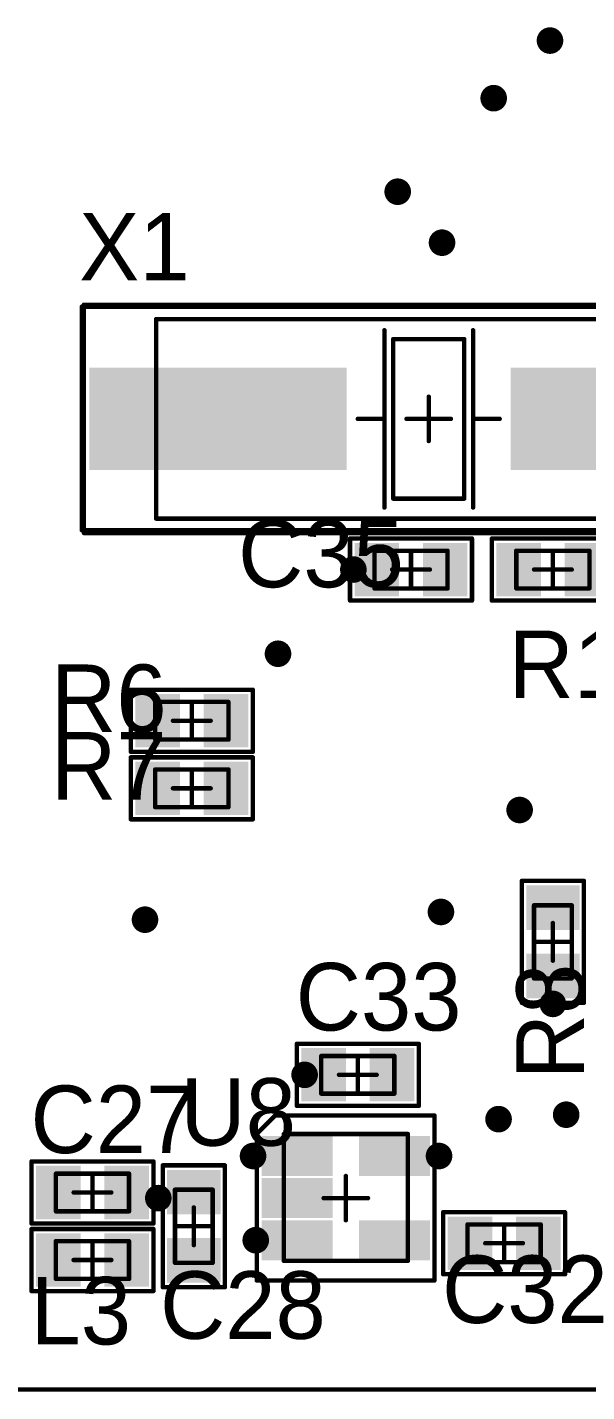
# Model space of a CAD drawing. Header units: millimetres. Extents: x 19 to 153, y 25 to 125.
# Drawn here: x 42.35 to 54.96, y 25.35 to 56.13 of the extents above; entities that cross this region are included whole.
import ezdxf

# ---------------------------------------------------------------- set-up
doc = ezdxf.new("R2010")
doc.units = ezdxf.units.MM
for name, color, linetype in [('KeepOutLayer', 6, 'Continuous'), ('Mechanical13', 56, 'Continuous'), ('Mechanical15', 56, 'Continuous'), ('MultiLayer', 9, 'Continuous'), ('TopOverlay', 2, 'Continuous'), ('TopPaste', 8, 'Continuous'), ('TopSolder', 216, 'Continuous'), ('ViaHoleLayer', 16, 'Continuous')]:
    doc.layers.add(name, color=color, linetype=linetype)

# ---------------------------------------------------------------- blocks, each defined once
blk = doc.blocks.new('HC_49US_15')
at = {"layer": 'Mechanical13', "const_width": 0.1}
for points in [[(-6.15, 2.251), (-6.15, -2.25)], [(6.15, 2.251), (-6.15, 2.251)], [(6.15, 2.251), (6.15, -2.25)], [(6.15, -2.25), (-6.15, -2.25)]]:
    blk.add_lwpolyline(points, dxfattribs=at)
at = {"layer": 'Mechanical13', "const_width": 0.05}
for points in [[(-6.175, 2.251, 1), (-6.125, 2.251, 1)], [(-6.175, 2.251, 1), (-6.125, 2.251, 1)], [(6.125, 2.251, 1), (6.175, 2.251, 1)], [(6.125, 2.251, 1), (6.175, 2.251, 1)], [(-6.175, -2.25, 1), (-6.125, -2.25, 1)], [(-6.175, -2.25, 1), (-6.125, -2.25, 1)], [(6.125, -2.25, 1), (6.175, -2.25, 1)], [(6.125, -2.25, 1), (6.175, -2.25, 1)]]:
    blk.add_lwpolyline(points, format="xyb", close=True, dxfattribs=at)
at = {"layer": 'Mechanical15', "const_width": 0.1}
for points in [[(-7.825, 2.513), (-7.825, -2.532)], [(7.825, 2.513), (-7.825, 2.513)], [(7.825, 2.513), (7.825, -2.532)], [(0, 0.5), (0, -0.5)], [(0.5, 0), (-0.5, 0)], [(7.825, -2.532), (-7.825, -2.532)]]:
    blk.add_lwpolyline(points, dxfattribs=at)
at = {"layer": 'Mechanical15', "const_width": 0.05}
for points in [[(-7.85, 2.513, 1), (-7.8, 2.513, 1)], [(-7.85, 2.513, 1), (-7.8, 2.513, 1)], [(7.8, 2.513, 1), (7.85, 2.513, 1)], [(7.8, 2.513, 1), (7.85, 2.513, 1)], [(-0.025, 0.5, 1), (0.025, 0.5, 1)], [(-0.525, 0, 1), (-0.475, 0, 1)], [(0.475, 0, 1), (0.525, 0, 1)], [(-0.025, -0.5, 1), (0.025, -0.5, 1)], [(-7.85, -2.532, 1), (-7.8, -2.532, 1)], [(-7.85, -2.532, 1), (-7.8, -2.532, 1)], [(7.8, -2.532, 1), (7.85, -2.532, 1)], [(7.8, -2.532, 1), (7.85, -2.532, 1)]]:
    blk.add_lwpolyline(points, format="xyb", close=True, dxfattribs=at)
at = {"layer": 'TopOverlay', "const_width": 0.1}
for points in [[(7.778, 2.575), (-7.773, 2.575)], [(-7.773, 2.575), (-7.773, -2.575)], [(7.778, 2.575), (7.778, -2.575)], [(-1, 2), (-1, -2)], [(-0.8, 1.8), (-0.8, -1.8)], [(0.8, 1.8), (-0.8, 1.8)], [(0.8, 1.8), (0.8, -1.8)], [(1, 2), (1, -2)], [(-1, 0), (-1.6, 0)], [(1.6, 0), (1, 0)], [(0.8, -1.8), (-0.8, -1.8)], [(7.778, -2.575), (-7.773, -2.575)]]:
    blk.add_lwpolyline(points, dxfattribs=at)
at = {"layer": 'TopOverlay', "const_width": 0.05}
for points in [[(-7.798, 2.575, 1), (-7.748, 2.575, 1)], [(-7.798, 2.575, 1), (-7.748, 2.575, 1)], [(7.753, 2.575, 1), (7.803, 2.575, 1)], [(7.753, 2.575, 1), (7.803, 2.575, 1)], [(-1.025, 2, 1), (-0.975, 2, 1)], [(-0.825, 1.8, 1), (-0.775, 1.8, 1)], [(-0.825, 1.8, 1), (-0.775, 1.8, 1)], [(0.775, 1.8, 1), (0.825, 1.8, 1)], [(0.775, 1.8, 1), (0.825, 1.8, 1)], [(0.975, 2, 1), (1.025, 2, 1)], [(-1.625, 0, 1), (-1.575, 0, 1)], [(-1.025, 0, 1), (-0.975, 0, 1)], [(0.975, 0, 1), (1.025, 0, 1)], [(1.575, 0, 1), (1.625, 0, 1)], [(-0.825, -1.8, 1), (-0.775, -1.8, 1)], [(-0.825, -1.8, 1), (-0.775, -1.8, 1)], [(0.775, -1.8, 1), (0.825, -1.8, 1)], [(0.775, -1.8, 1), (0.825, -1.8, 1)], [(-1.025, -2, 1), (-0.975, -2, 1)], [(0.975, -2, 1), (1.025, -2, 1)], [(-7.798, -2.575, 1), (-7.748, -2.575, 1)], [(-7.798, -2.575, 1), (-7.748, -2.575, 1)], [(7.753, -2.575, 1), (7.803, -2.575, 1)], [(7.753, -2.575, 1), (7.803, -2.575, 1)]]:
    blk.add_lwpolyline(points, format="xyb", close=True, dxfattribs=at)
at = {"layer": 'TopPaste'}
for points in [[(-1.95, -1.05), (-1.95, 1.05), (-7.55, -1.05), (-7.55, 1.05)], [(7.55, -1.05), (7.55, 1.05), (1.95, -1.05), (1.95, 1.05)]]:
    blk.add_solid(points, dxfattribs=at)
at = {"layer": 'TopSolder'}
for points in [[(-1.848, -1.152), (-1.848, 1.152), (-7.652, -1.152), (-7.652, 1.152)], [(7.652, -1.152), (7.652, 1.152), (1.848, -1.152), (1.848, 1.152)]]:
    blk.add_solid(points, dxfattribs=at)
blk = doc.blocks.new('SOT_23_5N_16')
at = {"layer": 'Mechanical13', "const_width": 0.1}
for points in [[(-1.4, -1.414), (-1.4, 1.446)], [(-1.4, 1.446), (1.4, 1.446)], [(1.4, -1.414), (1.4, 1.446)], [(-1.4, -1.414), (1.4, -1.414)]]:
    blk.add_lwpolyline(points, dxfattribs=at)
at = {"layer": 'Mechanical13', "const_width": 0.05}
for points in [[(-1.425, 1.446, 1), (-1.375, 1.446, 1)], [(-1.425, 1.446, 1), (-1.375, 1.446, 1)], [(1.375, 1.446, 1), (1.425, 1.446, 1)], [(1.375, 1.446, 1), (1.425, 1.446, 1)], [(-1.425, -1.414, 1), (-1.375, -1.414, 1)], [(-1.425, -1.414, 1), (-1.375, -1.414, 1)], [(1.375, -1.414, 1), (1.425, -1.414, 1)], [(1.375, -1.414, 1), (1.425, -1.414, 1)]]:
    blk.add_lwpolyline(points, format="xyb", close=True, dxfattribs=at)
at = {"layer": 'Mechanical15', "const_width": 0.1}
for points in [[(0, -0.5), (0, 0.5)], [(-0.5, 0), (0.5, 0)]]:
    blk.add_lwpolyline(points, dxfattribs=at)
at = {"layer": 'Mechanical15', "const_width": 0.05}
for points in [[(-0.025, 0.5, 1), (0.025, 0.5, 1)], [(-0.525, 0, 1), (-0.475, 0, 1)], [(0.475, 0, 1), (0.525, 0, 1)], [(-0.025, -0.5, 1), (0.025, -0.5, 1)]]:
    blk.add_lwpolyline(points, format="xyb", close=True, dxfattribs=at)
at = {"layer": 'TopOverlay', "const_width": 0.1}
for points in [[(-2.01, 1.446), (-1.592, 1.864)], [(-1.592, 1.864), (1.998, 1.864)], [(1.998, -1.858), (1.998, 1.864)], [(-2.01, -1.858), (-2.01, 1.446)], [(-2.01, -1.858), (1.998, -1.858)]]:
    blk.add_lwpolyline(points, dxfattribs=at)
at = {"layer": 'TopOverlay', "const_width": 0.05}
for points in [[(-1.617, 1.864, 1), (-1.567, 1.864, 1)], [(-1.617, 1.864, 1), (-1.567, 1.864, 1)], [(1.973, 1.864, 1), (2.023, 1.864, 1)], [(1.973, 1.864, 1), (2.023, 1.864, 1)], [(-2.034, 1.446, 1), (-1.985, 1.446, 1)], [(-2.034, 1.446, 1), (-1.985, 1.446, 1)], [(-2.034, -1.858, 1), (-1.985, -1.858, 1)], [(-2.034, -1.858, 1), (-1.985, -1.858, 1)], [(1.973, -1.858, 1), (2.023, -1.858, 1)], [(1.973, -1.858, 1), (2.023, -1.858, 1)]]:
    blk.add_lwpolyline(points, format="xyb", close=True, dxfattribs=at)
at = {"layer": 'TopPaste'}
for points in [[(-1.8, 0.6), (-0.4, 0.6), (-1.8, 1.3), (-0.4, 1.3)], [(0.4, 0.6), (1.8, 0.6), (0.4, 1.3), (1.8, 1.3)], [(-1.8, -0.35), (-0.4, -0.35), (-1.8, 0.35), (-0.4, 0.35)], [(-1.8, -1.3), (-0.4, -1.3), (-1.8, -0.6), (-0.4, -0.6)], [(0.4, -1.3), (1.8, -1.3), (0.4, -0.6), (1.8, -0.6)]]:
    blk.add_solid(points, dxfattribs=at)
at = {"layer": 'TopSolder'}
for points in [[(-1.902, 0.498), (-0.298, 0.498), (-1.902, 1.402), (-0.298, 1.402)], [(0.298, 0.498), (1.902, 0.498), (0.298, 1.402), (1.902, 1.402)], [(-1.902, -0.452), (-0.298, -0.452), (-1.902, 0.452), (-0.298, 0.452)], [(-1.902, -1.402), (-0.298, -1.402), (-1.902, -0.498), (-0.298, -0.498)], [(0.298, -1.402), (1.902, -1.402), (0.298, -0.498), (1.902, -0.498)]]:
    blk.add_solid(points, dxfattribs=at)
blk = doc.blocks.new('CC0603_31')
at = {"layer": 'Mechanical13', "const_width": 0.1}
for points in [[(-0.825, 0.425), (0.825, 0.425)], [(-0.825, 0.425), (-0.825, -0.425)], [(0.825, 0.425), (0.825, -0.425)], [(-0.825, -0.425), (0.825, -0.425)]]:
    blk.add_lwpolyline(points, dxfattribs=at)
at = {"layer": 'Mechanical13', "const_width": 0.05}
for points in [[(-0.85, 0.425, 1), (-0.8, 0.425, 1)], [(-0.85, 0.425, 1), (-0.8, 0.425, 1)], [(0.8, 0.425, 1), (0.85, 0.425, 1)], [(0.8, 0.425, 1), (0.85, 0.425, 1)], [(-0.85, -0.425, 1), (-0.8, -0.425, 1)], [(-0.85, -0.425, 1), (-0.8, -0.425, 1)], [(0.8, -0.425, 1), (0.85, -0.425, 1)], [(0.8, -0.425, 1), (0.85, -0.425, 1)]]:
    blk.add_lwpolyline(points, format="xyb", close=True, dxfattribs=at)
at = {"layer": 'Mechanical15', "const_width": 0.1}
for points in [[(0, 0.425), (0, -0.425)], [(-0.425, 0), (0.425, 0)]]:
    blk.add_lwpolyline(points, dxfattribs=at)
at = {"layer": 'Mechanical15', "const_width": 0.05}
for points in [[(-0.025, 0.425, 1), (0.025, 0.425, 1)], [(-0.45, 0, 1), (-0.4, 0, 1)], [(0.4, 0, 1), (0.45, 0, 1)], [(-0.025, -0.425, 1), (0.025, -0.425, 1)]]:
    blk.add_lwpolyline(points, format="xyb", close=True, dxfattribs=at)
at = {"layer": 'TopOverlay', "const_width": 0.1}
for points in [[(-1.375, 0.7), (1.375, 0.7)], [(-1.375, 0.7), (-1.375, -0.7)], [(1.375, 0.7), (1.375, -0.7)], [(-1.375, -0.7), (1.375, -0.7)]]:
    blk.add_lwpolyline(points, dxfattribs=at)
at = {"layer": 'TopOverlay', "const_width": 0.05}
for points in [[(-1.4, 0.7, 1), (-1.35, 0.7, 1)], [(-1.4, 0.7, 1), (-1.35, 0.7, 1)], [(1.35, 0.7, 1), (1.4, 0.7, 1)], [(1.35, 0.7, 1), (1.4, 0.7, 1)], [(-1.4, -0.7, 1), (-1.35, -0.7, 1)], [(-1.4, -0.7, 1), (-1.35, -0.7, 1)], [(1.35, -0.7, 1), (1.4, -0.7, 1)], [(1.35, -0.7, 1), (1.4, -0.7, 1)]]:
    blk.add_lwpolyline(points, format="xyb", close=True, dxfattribs=at)
at = {"layer": 'TopPaste'}
for points in [[(-1.17, -0.5), (-0.37, -0.5), (-1.17, 0.5), (-0.37, 0.5)], [(0.37, -0.5), (1.17, -0.5), (0.37, 0.5), (1.17, 0.5)]]:
    blk.add_solid(points, dxfattribs=at)
at = {"layer": 'TopSolder'}
for points in [[(-1.272, -0.602), (-0.268, -0.602), (-1.272, 0.602), (-0.268, 0.602)], [(0.268, -0.602), (1.272, -0.602), (0.268, 0.602), (1.272, 0.602)]]:
    blk.add_solid(points, dxfattribs=at)
blk = doc.blocks.new('CC0603_32')
at = {"layer": 'Mechanical13', "const_width": 0.1}
for points in [[(-0.825, 0.425), (0.825, 0.425)], [(-0.825, -0.425), (-0.825, 0.425)], [(0.825, -0.425), (0.825, 0.425)], [(-0.825, -0.425), (0.825, -0.425)]]:
    blk.add_lwpolyline(points, dxfattribs=at)
at = {"layer": 'Mechanical13', "const_width": 0.05}
for points in [[(-0.85, 0.425, 1), (-0.8, 0.425, 1)], [(-0.85, 0.425, 1), (-0.8, 0.425, 1)], [(0.8, 0.425, 1), (0.85, 0.425, 1)], [(0.8, 0.425, 1), (0.85, 0.425, 1)], [(-0.85, -0.425, 1), (-0.8, -0.425, 1)], [(-0.85, -0.425, 1), (-0.8, -0.425, 1)], [(0.8, -0.425, 1), (0.85, -0.425, 1)], [(0.8, -0.425, 1), (0.85, -0.425, 1)]]:
    blk.add_lwpolyline(points, format="xyb", close=True, dxfattribs=at)
at = {"layer": 'Mechanical15', "const_width": 0.1}
for points in [[(0, -0.425), (0, 0.425)], [(-0.425, 0), (0.425, 0)]]:
    blk.add_lwpolyline(points, dxfattribs=at)
at = {"layer": 'Mechanical15', "const_width": 0.05}
for points in [[(-0.025, 0.425, 1), (0.025, 0.425, 1)], [(-0.45, 0, 1), (-0.4, 0, 1)], [(0.4, 0, 1), (0.45, 0, 1)], [(-0.025, -0.425, 1), (0.025, -0.425, 1)]]:
    blk.add_lwpolyline(points, format="xyb", close=True, dxfattribs=at)
at = {"layer": 'TopOverlay', "const_width": 0.1}
for points in [[(-1.375, 0.7), (1.375, 0.7)], [(-1.375, -0.7), (-1.375, 0.7)], [(1.375, -0.7), (1.375, 0.7)], [(-1.375, -0.7), (1.375, -0.7)]]:
    blk.add_lwpolyline(points, dxfattribs=at)
at = {"layer": 'TopOverlay', "const_width": 0.05}
for points in [[(-1.4, 0.7, 1), (-1.35, 0.7, 1)], [(-1.4, 0.7, 1), (-1.35, 0.7, 1)], [(1.35, 0.7, 1), (1.4, 0.7, 1)], [(1.35, 0.7, 1), (1.4, 0.7, 1)], [(-1.4, -0.7, 1), (-1.35, -0.7, 1)], [(-1.4, -0.7, 1), (-1.35, -0.7, 1)], [(1.35, -0.7, 1), (1.4, -0.7, 1)], [(1.35, -0.7, 1), (1.4, -0.7, 1)]]:
    blk.add_lwpolyline(points, format="xyb", close=True, dxfattribs=at)
at = {"layer": 'TopPaste'}
for points in [[(-1.17, -0.5), (-0.37, -0.5), (-1.17, 0.5), (-0.37, 0.5)], [(0.37, -0.5), (1.17, -0.5), (0.37, 0.5), (1.17, 0.5)]]:
    blk.add_solid(points, dxfattribs=at)
at = {"layer": 'TopSolder'}
for points in [[(-1.272, -0.602), (-0.268, -0.602), (-1.272, 0.602), (-0.268, 0.602)], [(0.268, -0.602), (1.272, -0.602), (0.268, 0.602), (1.272, 0.602)]]:
    blk.add_solid(points, dxfattribs=at)
blk = doc.blocks.new('CC0603_33')
at = {"layer": 'Mechanical13', "const_width": 0.1}
for points in [[(-0.825, 0.425), (0.825, 0.425)], [(-0.825, -0.425), (-0.825, 0.425)], [(0.825, -0.425), (0.825, 0.425)], [(-0.825, -0.425), (0.825, -0.425)]]:
    blk.add_lwpolyline(points, dxfattribs=at)
at = {"layer": 'Mechanical13', "const_width": 0.05}
for points in [[(-0.85, 0.425, 1), (-0.8, 0.425, 1)], [(-0.85, 0.425, 1), (-0.8, 0.425, 1)], [(0.8, 0.425, 1), (0.85, 0.425, 1)], [(0.8, 0.425, 1), (0.85, 0.425, 1)], [(-0.85, -0.425, 1), (-0.8, -0.425, 1)], [(-0.85, -0.425, 1), (-0.8, -0.425, 1)], [(0.8, -0.425, 1), (0.85, -0.425, 1)], [(0.8, -0.425, 1), (0.85, -0.425, 1)]]:
    blk.add_lwpolyline(points, format="xyb", close=True, dxfattribs=at)
at = {"layer": 'Mechanical15', "const_width": 0.1}
for points in [[(0, -0.425), (0, 0.425)], [(-0.425, 0), (0.425, 0)]]:
    blk.add_lwpolyline(points, dxfattribs=at)
at = {"layer": 'Mechanical15', "const_width": 0.05}
for points in [[(-0.025, 0.425, 1), (0.025, 0.425, 1)], [(-0.45, 0, 1), (-0.4, 0, 1)], [(0.4, 0, 1), (0.45, 0, 1)], [(-0.025, -0.425, 1), (0.025, -0.425, 1)]]:
    blk.add_lwpolyline(points, format="xyb", close=True, dxfattribs=at)
at = {"layer": 'TopOverlay', "const_width": 0.1}
for points in [[(-1.375, 0.7), (1.375, 0.7)], [(-1.375, -0.7), (-1.375, 0.7)], [(1.375, -0.7), (1.375, 0.7)], [(-1.375, -0.7), (1.375, -0.7)]]:
    blk.add_lwpolyline(points, dxfattribs=at)
at = {"layer": 'TopOverlay', "const_width": 0.05}
for points in [[(-1.4, 0.7, 1), (-1.35, 0.7, 1)], [(-1.4, 0.7, 1), (-1.35, 0.7, 1)], [(1.35, 0.7, 1), (1.4, 0.7, 1)], [(1.35, 0.7, 1), (1.4, 0.7, 1)], [(-1.4, -0.7, 1), (-1.35, -0.7, 1)], [(-1.4, -0.7, 1), (-1.35, -0.7, 1)], [(1.35, -0.7, 1), (1.4, -0.7, 1)], [(1.35, -0.7, 1), (1.4, -0.7, 1)]]:
    blk.add_lwpolyline(points, format="xyb", close=True, dxfattribs=at)
at = {"layer": 'TopPaste'}
for points in [[(-1.17, -0.5), (-0.37, -0.5), (-1.17, 0.5), (-0.37, 0.5)], [(0.37, -0.5), (1.17, -0.5), (0.37, 0.5), (1.17, 0.5)]]:
    blk.add_solid(points, dxfattribs=at)
at = {"layer": 'TopSolder'}
for points in [[(-1.272, -0.602), (-0.268, -0.602), (-1.272, 0.602), (-0.268, 0.602)], [(0.268, -0.602), (1.272, -0.602), (0.268, 0.602), (1.272, 0.602)]]:
    blk.add_solid(points, dxfattribs=at)
blk = doc.blocks.new('CC0603_39')
at = {"layer": 'Mechanical13', "const_width": 0.1}
for points in [[(-0.825, 0.425), (0.825, 0.425)], [(-0.825, -0.425), (-0.825, 0.425)], [(0.825, -0.425), (0.825, 0.425)], [(-0.825, -0.425), (0.825, -0.425)]]:
    blk.add_lwpolyline(points, dxfattribs=at)
at = {"layer": 'Mechanical13', "const_width": 0.05}
for points in [[(-0.85, 0.425, 1), (-0.8, 0.425, 1)], [(-0.85, 0.425, 1), (-0.8, 0.425, 1)], [(0.8, 0.425, 1), (0.85, 0.425, 1)], [(0.8, 0.425, 1), (0.85, 0.425, 1)], [(-0.85, -0.425, 1), (-0.8, -0.425, 1)], [(-0.85, -0.425, 1), (-0.8, -0.425, 1)], [(0.8, -0.425, 1), (0.85, -0.425, 1)], [(0.8, -0.425, 1), (0.85, -0.425, 1)]]:
    blk.add_lwpolyline(points, format="xyb", close=True, dxfattribs=at)
at = {"layer": 'Mechanical15', "const_width": 0.1}
for points in [[(0, -0.425), (0, 0.425)], [(-0.425, 0), (0.425, 0)]]:
    blk.add_lwpolyline(points, dxfattribs=at)
at = {"layer": 'Mechanical15', "const_width": 0.05}
for points in [[(-0.025, 0.425, 1), (0.025, 0.425, 1)], [(-0.45, 0, 1), (-0.4, 0, 1)], [(0.4, 0, 1), (0.45, 0, 1)], [(-0.025, -0.425, 1), (0.025, -0.425, 1)]]:
    blk.add_lwpolyline(points, format="xyb", close=True, dxfattribs=at)
at = {"layer": 'TopOverlay', "const_width": 0.1}
for points in [[(-1.375, 0.7), (1.375, 0.7)], [(-1.375, -0.7), (-1.375, 0.7)], [(1.375, -0.7), (1.375, 0.7)], [(-1.375, -0.7), (1.375, -0.7)]]:
    blk.add_lwpolyline(points, dxfattribs=at)
at = {"layer": 'TopOverlay', "const_width": 0.05}
for points in [[(-1.4, 0.7, 1), (-1.35, 0.7, 1)], [(-1.4, 0.7, 1), (-1.35, 0.7, 1)], [(1.35, 0.7, 1), (1.4, 0.7, 1)], [(1.35, 0.7, 1), (1.4, 0.7, 1)], [(-1.4, -0.7, 1), (-1.35, -0.7, 1)], [(-1.4, -0.7, 1), (-1.35, -0.7, 1)], [(1.35, -0.7, 1), (1.4, -0.7, 1)], [(1.35, -0.7, 1), (1.4, -0.7, 1)]]:
    blk.add_lwpolyline(points, format="xyb", close=True, dxfattribs=at)
at = {"layer": 'TopPaste'}
for points in [[(-1.17, -0.5), (-0.37, -0.5), (-1.17, 0.5), (-0.37, 0.5)], [(0.37, -0.5), (1.17, -0.5), (0.37, 0.5), (1.17, 0.5)]]:
    blk.add_solid(points, dxfattribs=at)
at = {"layer": 'TopSolder'}
for points in [[(-1.272, -0.602), (-0.268, -0.602), (-1.272, 0.602), (-0.268, 0.602)], [(0.268, -0.602), (1.272, -0.602), (0.268, 0.602), (1.272, 0.602)]]:
    blk.add_solid(points, dxfattribs=at)
blk = doc.blocks.new('CC0603_58')
at = {"layer": 'Mechanical13', "const_width": 0.1}
for points in [[(-0.825, 0.425), (0.825, 0.425)], [(-0.825, -0.425), (-0.825, 0.425)], [(0.825, -0.425), (0.825, 0.425)], [(-0.825, -0.425), (0.825, -0.425)]]:
    blk.add_lwpolyline(points, dxfattribs=at)
at = {"layer": 'Mechanical13', "const_width": 0.05}
for points in [[(-0.85, 0.425, 1), (-0.8, 0.425, 1)], [(-0.85, 0.425, 1), (-0.8, 0.425, 1)], [(0.8, 0.425, 1), (0.85, 0.425, 1)], [(0.8, 0.425, 1), (0.85, 0.425, 1)], [(-0.85, -0.425, 1), (-0.8, -0.425, 1)], [(-0.85, -0.425, 1), (-0.8, -0.425, 1)], [(0.8, -0.425, 1), (0.85, -0.425, 1)], [(0.8, -0.425, 1), (0.85, -0.425, 1)]]:
    blk.add_lwpolyline(points, format="xyb", close=True, dxfattribs=at)
at = {"layer": 'Mechanical15', "const_width": 0.1}
for points in [[(0, -0.425), (0, 0.425)], [(-0.425, 0), (0.425, 0)]]:
    blk.add_lwpolyline(points, dxfattribs=at)
at = {"layer": 'Mechanical15', "const_width": 0.05}
for points in [[(-0.025, 0.425, 1), (0.025, 0.425, 1)], [(-0.45, 0, 1), (-0.4, 0, 1)], [(0.4, 0, 1), (0.45, 0, 1)], [(-0.025, -0.425, 1), (0.025, -0.425, 1)]]:
    blk.add_lwpolyline(points, format="xyb", close=True, dxfattribs=at)
at = {"layer": 'TopOverlay', "const_width": 0.1}
for points in [[(-1.375, 0.7), (1.375, 0.7)], [(-1.375, -0.7), (-1.375, 0.7)], [(1.375, -0.7), (1.375, 0.7)], [(-1.375, -0.7), (1.375, -0.7)]]:
    blk.add_lwpolyline(points, dxfattribs=at)
at = {"layer": 'TopOverlay', "const_width": 0.05}
for points in [[(-1.4, 0.7, 1), (-1.35, 0.7, 1)], [(-1.4, 0.7, 1), (-1.35, 0.7, 1)], [(1.35, 0.7, 1), (1.4, 0.7, 1)], [(1.35, 0.7, 1), (1.4, 0.7, 1)], [(-1.4, -0.7, 1), (-1.35, -0.7, 1)], [(-1.4, -0.7, 1), (-1.35, -0.7, 1)], [(1.35, -0.7, 1), (1.4, -0.7, 1)], [(1.35, -0.7, 1), (1.4, -0.7, 1)]]:
    blk.add_lwpolyline(points, format="xyb", close=True, dxfattribs=at)
at = {"layer": 'TopPaste'}
for points in [[(-1.17, -0.5), (-0.37, -0.5), (-1.17, 0.5), (-0.37, 0.5)], [(0.37, -0.5), (1.17, -0.5), (0.37, 0.5), (1.17, 0.5)]]:
    blk.add_solid(points, dxfattribs=at)
at = {"layer": 'TopSolder'}
for points in [[(-1.272, -0.602), (-0.268, -0.602), (-1.272, 0.602), (-0.268, 0.602)], [(0.268, -0.602), (1.272, -0.602), (0.268, 0.602), (1.272, 0.602)]]:
    blk.add_solid(points, dxfattribs=at)
blk = doc.blocks.new('CC0603_59')
at = {"layer": 'Mechanical13', "const_width": 0.1}
for points in [[(0.825, 0.425), (-0.825, 0.425)], [(-0.825, 0.425), (-0.825, -0.425)], [(0.825, 0.425), (0.825, -0.425)], [(0.825, -0.425), (-0.825, -0.425)]]:
    blk.add_lwpolyline(points, dxfattribs=at)
at = {"layer": 'Mechanical13', "const_width": 0.05}
for points in [[(-0.85, 0.425, 1), (-0.8, 0.425, 1)], [(-0.85, 0.425, 1), (-0.8, 0.425, 1)], [(0.8, 0.425, 1), (0.85, 0.425, 1)], [(0.8, 0.425, 1), (0.85, 0.425, 1)], [(-0.85, -0.425, 1), (-0.8, -0.425, 1)], [(-0.85, -0.425, 1), (-0.8, -0.425, 1)], [(0.8, -0.425, 1), (0.85, -0.425, 1)], [(0.8, -0.425, 1), (0.85, -0.425, 1)]]:
    blk.add_lwpolyline(points, format="xyb", close=True, dxfattribs=at)
at = {"layer": 'Mechanical15', "const_width": 0.1}
for points in [[(0, 0.425), (0, -0.425)], [(0.425, 0), (-0.425, 0)]]:
    blk.add_lwpolyline(points, dxfattribs=at)
at = {"layer": 'Mechanical15', "const_width": 0.05}
for points in [[(-0.025, 0.425, 1), (0.025, 0.425, 1)], [(-0.45, 0, 1), (-0.4, 0, 1)], [(0.4, 0, 1), (0.45, 0, 1)], [(-0.025, -0.425, 1), (0.025, -0.425, 1)]]:
    blk.add_lwpolyline(points, format="xyb", close=True, dxfattribs=at)
at = {"layer": 'TopOverlay', "const_width": 0.1}
for points in [[(1.375, 0.7), (-1.375, 0.7)], [(-1.375, 0.7), (-1.375, -0.7)], [(1.375, 0.7), (1.375, -0.7)], [(1.375, -0.7), (-1.375, -0.7)]]:
    blk.add_lwpolyline(points, dxfattribs=at)
at = {"layer": 'TopOverlay', "const_width": 0.05}
for points in [[(-1.4, 0.7, 1), (-1.35, 0.7, 1)], [(-1.4, 0.7, 1), (-1.35, 0.7, 1)], [(1.35, 0.7, 1), (1.4, 0.7, 1)], [(1.35, 0.7, 1), (1.4, 0.7, 1)], [(-1.4, -0.7, 1), (-1.35, -0.7, 1)], [(-1.4, -0.7, 1), (-1.35, -0.7, 1)], [(1.35, -0.7, 1), (1.4, -0.7, 1)], [(1.35, -0.7, 1), (1.4, -0.7, 1)]]:
    blk.add_lwpolyline(points, format="xyb", close=True, dxfattribs=at)
at = {"layer": 'TopPaste'}
for points in [[(-1.17, -0.5), (-0.37, -0.5), (-1.17, 0.5), (-0.37, 0.5)], [(0.37, -0.5), (1.17, -0.5), (0.37, 0.5), (1.17, 0.5)]]:
    blk.add_solid(points, dxfattribs=at)
at = {"layer": 'TopSolder'}
for points in [[(-1.272, -0.602), (-0.268, -0.602), (-1.272, 0.602), (-0.268, 0.602)], [(0.268, -0.602), (1.272, -0.602), (0.268, 0.602), (1.272, 0.602)]]:
    blk.add_solid(points, dxfattribs=at)
blk = doc.blocks.new('CC0603_60')
at = {"layer": 'Mechanical13', "const_width": 0.1}
for points in [[(-0.825, 0.425), (0.825, 0.425)], [(-0.825, -0.425), (-0.825, 0.425)], [(0.825, -0.425), (0.825, 0.425)], [(-0.825, -0.425), (0.825, -0.425)]]:
    blk.add_lwpolyline(points, dxfattribs=at)
at = {"layer": 'Mechanical13', "const_width": 0.05}
for points in [[(-0.85, 0.425, 1), (-0.8, 0.425, 1)], [(-0.85, 0.425, 1), (-0.8, 0.425, 1)], [(0.8, 0.425, 1), (0.85, 0.425, 1)], [(0.8, 0.425, 1), (0.85, 0.425, 1)], [(-0.85, -0.425, 1), (-0.8, -0.425, 1)], [(-0.85, -0.425, 1), (-0.8, -0.425, 1)], [(0.8, -0.425, 1), (0.85, -0.425, 1)], [(0.8, -0.425, 1), (0.85, -0.425, 1)]]:
    blk.add_lwpolyline(points, format="xyb", close=True, dxfattribs=at)
at = {"layer": 'Mechanical15', "const_width": 0.1}
for points in [[(0, -0.425), (0, 0.425)], [(-0.425, 0), (0.425, 0)]]:
    blk.add_lwpolyline(points, dxfattribs=at)
at = {"layer": 'Mechanical15', "const_width": 0.05}
for points in [[(-0.025, 0.425, 1), (0.025, 0.425, 1)], [(-0.45, 0, 1), (-0.4, 0, 1)], [(0.4, 0, 1), (0.45, 0, 1)], [(-0.025, -0.425, 1), (0.025, -0.425, 1)]]:
    blk.add_lwpolyline(points, format="xyb", close=True, dxfattribs=at)
at = {"layer": 'TopOverlay', "const_width": 0.1}
for points in [[(-1.375, 0.7), (1.375, 0.7)], [(-1.375, -0.7), (-1.375, 0.7)], [(1.375, -0.7), (1.375, 0.7)], [(-1.375, -0.7), (1.375, -0.7)]]:
    blk.add_lwpolyline(points, dxfattribs=at)
at = {"layer": 'TopOverlay', "const_width": 0.05}
for points in [[(-1.4, 0.7, 1), (-1.35, 0.7, 1)], [(-1.4, 0.7, 1), (-1.35, 0.7, 1)], [(1.35, 0.7, 1), (1.4, 0.7, 1)], [(1.35, 0.7, 1), (1.4, 0.7, 1)], [(-1.4, -0.7, 1), (-1.35, -0.7, 1)], [(-1.4, -0.7, 1), (-1.35, -0.7, 1)], [(1.35, -0.7, 1), (1.4, -0.7, 1)], [(1.35, -0.7, 1), (1.4, -0.7, 1)]]:
    blk.add_lwpolyline(points, format="xyb", close=True, dxfattribs=at)
at = {"layer": 'TopPaste'}
for points in [[(-1.17, -0.5), (-0.37, -0.5), (-1.17, 0.5), (-0.37, 0.5)], [(0.37, -0.5), (1.17, -0.5), (0.37, 0.5), (1.17, 0.5)]]:
    blk.add_solid(points, dxfattribs=at)
at = {"layer": 'TopSolder'}
for points in [[(-1.272, -0.602), (-0.268, -0.602), (-1.272, 0.602), (-0.268, 0.602)], [(0.268, -0.602), (1.272, -0.602), (0.268, 0.602), (1.272, 0.602)]]:
    blk.add_solid(points, dxfattribs=at)
blk = doc.blocks.new('CC0603_61')
at = {"layer": 'Mechanical13', "const_width": 0.1}
for points in [[(0.825, 0.425), (-0.825, 0.425)], [(-0.825, 0.425), (-0.825, -0.425)], [(0.825, 0.425), (0.825, -0.425)], [(0.825, -0.425), (-0.825, -0.425)]]:
    blk.add_lwpolyline(points, dxfattribs=at)
at = {"layer": 'Mechanical13', "const_width": 0.05}
for points in [[(-0.85, 0.425, 1), (-0.8, 0.425, 1)], [(-0.85, 0.425, 1), (-0.8, 0.425, 1)], [(0.8, 0.425, 1), (0.85, 0.425, 1)], [(0.8, 0.425, 1), (0.85, 0.425, 1)], [(-0.85, -0.425, 1), (-0.8, -0.425, 1)], [(-0.85, -0.425, 1), (-0.8, -0.425, 1)], [(0.8, -0.425, 1), (0.85, -0.425, 1)], [(0.8, -0.425, 1), (0.85, -0.425, 1)]]:
    blk.add_lwpolyline(points, format="xyb", close=True, dxfattribs=at)
at = {"layer": 'Mechanical15', "const_width": 0.1}
for points in [[(0, 0.425), (0, -0.425)], [(0.425, 0), (-0.425, 0)]]:
    blk.add_lwpolyline(points, dxfattribs=at)
at = {"layer": 'Mechanical15', "const_width": 0.05}
for points in [[(-0.025, 0.425, 1), (0.025, 0.425, 1)], [(-0.45, 0, 1), (-0.4, 0, 1)], [(0.4, 0, 1), (0.45, 0, 1)], [(-0.025, -0.425, 1), (0.025, -0.425, 1)]]:
    blk.add_lwpolyline(points, format="xyb", close=True, dxfattribs=at)
at = {"layer": 'TopOverlay', "const_width": 0.1}
for points in [[(1.375, 0.7), (-1.375, 0.7)], [(-1.375, 0.7), (-1.375, -0.7)], [(1.375, 0.7), (1.375, -0.7)], [(1.375, -0.7), (-1.375, -0.7)]]:
    blk.add_lwpolyline(points, dxfattribs=at)
at = {"layer": 'TopOverlay', "const_width": 0.05}
for points in [[(-1.4, 0.7, 1), (-1.35, 0.7, 1)], [(-1.4, 0.7, 1), (-1.35, 0.7, 1)], [(1.35, 0.7, 1), (1.4, 0.7, 1)], [(1.35, 0.7, 1), (1.4, 0.7, 1)], [(-1.4, -0.7, 1), (-1.35, -0.7, 1)], [(-1.4, -0.7, 1), (-1.35, -0.7, 1)], [(1.35, -0.7, 1), (1.4, -0.7, 1)], [(1.35, -0.7, 1), (1.4, -0.7, 1)]]:
    blk.add_lwpolyline(points, format="xyb", close=True, dxfattribs=at)
at = {"layer": 'TopPaste'}
for points in [[(-1.17, -0.5), (-0.37, -0.5), (-1.17, 0.5), (-0.37, 0.5)], [(0.37, -0.5), (1.17, -0.5), (0.37, 0.5), (1.17, 0.5)]]:
    blk.add_solid(points, dxfattribs=at)
at = {"layer": 'TopSolder'}
for points in [[(-1.272, -0.602), (-0.268, -0.602), (-1.272, 0.602), (-0.268, 0.602)], [(0.268, -0.602), (1.272, -0.602), (0.268, 0.602), (1.272, 0.602)]]:
    blk.add_solid(points, dxfattribs=at)
blk = doc.blocks.new('CC0603_65')
at = {"layer": 'Mechanical13', "const_width": 0.1}
for points in [[(0.825, 0.425), (-0.825, 0.425)], [(-0.825, -0.425), (-0.825, 0.425)], [(0.825, -0.425), (0.825, 0.425)], [(0.825, -0.425), (-0.825, -0.425)]]:
    blk.add_lwpolyline(points, dxfattribs=at)
at = {"layer": 'Mechanical13', "const_width": 0.05}
for points in [[(-0.85, 0.425, 1), (-0.8, 0.425, 1)], [(-0.85, 0.425, 1), (-0.8, 0.425, 1)], [(0.8, 0.425, 1), (0.85, 0.425, 1)], [(0.8, 0.425, 1), (0.85, 0.425, 1)], [(-0.85, -0.425, 1), (-0.8, -0.425, 1)], [(-0.85, -0.425, 1), (-0.8, -0.425, 1)], [(0.8, -0.425, 1), (0.85, -0.425, 1)], [(0.8, -0.425, 1), (0.85, -0.425, 1)]]:
    blk.add_lwpolyline(points, format="xyb", close=True, dxfattribs=at)
at = {"layer": 'Mechanical15', "const_width": 0.1}
for points in [[(0, -0.425), (0, 0.425)], [(0.425, 0), (-0.425, 0)]]:
    blk.add_lwpolyline(points, dxfattribs=at)
at = {"layer": 'Mechanical15', "const_width": 0.05}
for points in [[(-0.025, 0.425, 1), (0.025, 0.425, 1)], [(-0.45, 0, 1), (-0.4, 0, 1)], [(0.4, 0, 1), (0.45, 0, 1)], [(-0.025, -0.425, 1), (0.025, -0.425, 1)]]:
    blk.add_lwpolyline(points, format="xyb", close=True, dxfattribs=at)
at = {"layer": 'TopOverlay', "const_width": 0.1}
for points in [[(1.375, 0.7), (-1.375, 0.7)], [(-1.375, -0.7), (-1.375, 0.7)], [(1.375, -0.7), (1.375, 0.7)], [(1.375, -0.7), (-1.375, -0.7)]]:
    blk.add_lwpolyline(points, dxfattribs=at)
at = {"layer": 'TopOverlay', "const_width": 0.05}
for points in [[(-1.4, 0.7, 1), (-1.35, 0.7, 1)], [(-1.4, 0.7, 1), (-1.35, 0.7, 1)], [(1.35, 0.7, 1), (1.4, 0.7, 1)], [(1.35, 0.7, 1), (1.4, 0.7, 1)], [(-1.4, -0.7, 1), (-1.35, -0.7, 1)], [(-1.4, -0.7, 1), (-1.35, -0.7, 1)], [(1.35, -0.7, 1), (1.4, -0.7, 1)], [(1.35, -0.7, 1), (1.4, -0.7, 1)]]:
    blk.add_lwpolyline(points, format="xyb", close=True, dxfattribs=at)
at = {"layer": 'TopPaste'}
for points in [[(-1.17, -0.5), (-0.37, -0.5), (-1.17, 0.5), (-0.37, 0.5)], [(0.37, -0.5), (1.17, -0.5), (0.37, 0.5), (1.17, 0.5)]]:
    blk.add_solid(points, dxfattribs=at)
at = {"layer": 'TopSolder'}
for points in [[(-1.272, -0.602), (-0.268, -0.602), (-1.272, 0.602), (-0.268, 0.602)], [(0.268, -0.602), (1.272, -0.602), (0.268, 0.602), (1.272, 0.602)]]:
    blk.add_solid(points, dxfattribs=at)
blk = doc.blocks.new('CC0603_66')
at = {"layer": 'Mechanical13', "const_width": 0.1}
for points in [[(0.825, 0.425), (-0.825, 0.425)], [(-0.825, 0.425), (-0.825, -0.425)], [(0.825, 0.425), (0.825, -0.425)], [(0.825, -0.425), (-0.825, -0.425)]]:
    blk.add_lwpolyline(points, dxfattribs=at)
at = {"layer": 'Mechanical13', "const_width": 0.05}
for points in [[(-0.85, 0.425, 1), (-0.8, 0.425, 1)], [(-0.85, 0.425, 1), (-0.8, 0.425, 1)], [(0.8, 0.425, 1), (0.85, 0.425, 1)], [(0.8, 0.425, 1), (0.85, 0.425, 1)], [(-0.85, -0.425, 1), (-0.8, -0.425, 1)], [(-0.85, -0.425, 1), (-0.8, -0.425, 1)], [(0.8, -0.425, 1), (0.85, -0.425, 1)], [(0.8, -0.425, 1), (0.85, -0.425, 1)]]:
    blk.add_lwpolyline(points, format="xyb", close=True, dxfattribs=at)
at = {"layer": 'Mechanical15', "const_width": 0.1}
for points in [[(0, 0.425), (0, -0.425)], [(0.425, 0), (-0.425, 0)]]:
    blk.add_lwpolyline(points, dxfattribs=at)
at = {"layer": 'Mechanical15', "const_width": 0.05}
for points in [[(-0.025, 0.425, 1), (0.025, 0.425, 1)], [(-0.45, 0, 1), (-0.4, 0, 1)], [(0.4, 0, 1), (0.45, 0, 1)], [(-0.025, -0.425, 1), (0.025, -0.425, 1)]]:
    blk.add_lwpolyline(points, format="xyb", close=True, dxfattribs=at)
at = {"layer": 'TopOverlay', "const_width": 0.1}
for points in [[(1.375, 0.7), (-1.375, 0.7)], [(-1.375, 0.7), (-1.375, -0.7)], [(1.375, 0.7), (1.375, -0.7)], [(1.375, -0.7), (-1.375, -0.7)]]:
    blk.add_lwpolyline(points, dxfattribs=at)
at = {"layer": 'TopOverlay', "const_width": 0.05}
for points in [[(-1.4, 0.7, 1), (-1.35, 0.7, 1)], [(-1.4, 0.7, 1), (-1.35, 0.7, 1)], [(1.35, 0.7, 1), (1.4, 0.7, 1)], [(1.35, 0.7, 1), (1.4, 0.7, 1)], [(-1.4, -0.7, 1), (-1.35, -0.7, 1)], [(-1.4, -0.7, 1), (-1.35, -0.7, 1)], [(1.35, -0.7, 1), (1.4, -0.7, 1)], [(1.35, -0.7, 1), (1.4, -0.7, 1)]]:
    blk.add_lwpolyline(points, format="xyb", close=True, dxfattribs=at)
at = {"layer": 'TopPaste'}
for points in [[(-1.17, -0.5), (-0.37, -0.5), (-1.17, 0.5), (-0.37, 0.5)], [(0.37, -0.5), (1.17, -0.5), (0.37, 0.5), (1.17, 0.5)]]:
    blk.add_solid(points, dxfattribs=at)
at = {"layer": 'TopSolder'}
for points in [[(-1.272, -0.602), (-0.268, -0.602), (-1.272, 0.602), (-0.268, 0.602)], [(0.268, -0.602), (1.272, -0.602), (0.268, 0.602), (1.272, 0.602)]]:
    blk.add_solid(points, dxfattribs=at)

msp = doc.modelspace()

# ---------------------------------------------------------------- linework, layer by layer
at = {"layer": 'KeepOutLayer', "const_width": 0.1}
msp.add_lwpolyline([(25.4, 25.4), (103.4, 25.4)], dxfattribs=at)
at = {"layer": 'MultiLayer', "const_width": 0.3}
for points in [[(53.985, 55.835, 1), (54.285, 55.835, 1)], [(52.715, 54.535, 1), (53.015, 54.535, 1)], [(50.55, 52.425, 1), (50.85, 52.425, 1)], [(51.55, 51.275, 1), (51.85, 51.275, 1)], [(49.55, 43.9, 1), (49.85, 43.9, 1)], [(47.85, 42, 1), (48.15, 42, 1)], [(53.3, 38.475, 1), (53.6, 38.475, 1)], [(51.525, 36.175, 1), (51.825, 36.175, 1)], [(44.85, 36, 1), (45.15, 36, 1)], [(54.05, 34.1, 1), (54.35, 34.1, 1)], [(48.45, 32.5, 1), (48.75, 32.5, 1)], [(52.825, 31.5, 1), (53.125, 31.5, 1)], [(54.35, 31.6, 1), (54.65, 31.6, 1)], [(47.287, 30.668, 1), (47.587, 30.668, 1)], [(51.482, 30.668, 1), (51.782, 30.668, 1)], [(45.15, 29.718, 1), (45.45, 29.718, 1)], [(47.348, 28.768, 1), (47.648, 28.768, 1)]]:
    msp.add_lwpolyline(points, format="xyb", close=True, dxfattribs=at)
at = {"layer": 'ViaHoleLayer', "const_width": 0.2}
for points in [[(54.035, 55.835, 1), (54.235, 55.835, 1)], [(52.765, 54.535, 1), (52.965, 54.535, 1)], [(50.6, 52.425, 1), (50.8, 52.425, 1)], [(51.6, 51.275, 1), (51.8, 51.275, 1)], [(49.6, 43.9, 1), (49.8, 43.9, 1)], [(47.9, 42, 1), (48.1, 42, 1)], [(53.35, 38.475, 1), (53.55, 38.475, 1)], [(51.575, 36.175, 1), (51.775, 36.175, 1)], [(44.9, 36, 1), (45.1, 36, 1)], [(54.1, 34.1, 1), (54.3, 34.1, 1)], [(48.5, 32.5, 1), (48.7, 32.5, 1)], [(54.4, 31.6, 1), (54.6, 31.6, 1)], [(52.875, 31.5, 1), (53.075, 31.5, 1)], [(47.337, 30.668, 1), (47.537, 30.668, 1)], [(51.532, 30.668, 1), (51.732, 30.668, 1)], [(45.2, 29.718, 1), (45.4, 29.718, 1)], [(47.398, 28.768, 1), (47.598, 28.768, 1)]]:
    msp.add_lwpolyline(points, format="xyb", close=True, dxfattribs=at)

# ---------------------------------------------------------------- block references
for name, p, rotation in [('HC_49US_15', (51.4, 47.3), 180), ('CC0603_58', (51, 43.9), 360), ('CC0603_59', (54.2, 43.9), 180), ('CC0603_31', (54.2, 35.5), 90), ('CC0603_66', (43.815, 29.845), 180), ('CC0603_65', (46.101, 29.083), 270), ('CC0603_61', (53.1, 28.7), 180)]:
    msp.add_blockref(name, p, dxfattribs=dict(rotation=rotation))
for name, p in [('CC0603_33', (46.056, 40.488)), ('CC0603_32', (46.056, 38.964)), ('CC0603_60', (49.8, 32.5)), ('SOT_23_5N_16', (49.53, 29.718)), ('CC0603_39', (43.815, 28.321))]:
    msp.add_blockref(name, p)

# ---------------------------------------------------------------- texts
at = {"layer": 'TopOverlay'}
for s, p in [('X1', (43.513, 50.422)), ('C35', (47.1, 43.5)), ('R10', (53.2, 41)), ('R6', (42.881, 40.234)), ('R7', (42.881, 38.71)), ('C33', (48.4, 33.5)), ('U8', (45.8, 30.9)), ('C27', (42.418, 30.734)), ('C32', (51.7, 26.9)), ('C28', (45.339, 26.543)), ('L3', (42.418, 26.416))]:
    msp.add_text(s, height=1.524, dxfattribs=at).set_placement(p)
msp.add_text('R8', height=1.524, rotation=90, dxfattribs=at).set_placement((54.9, 32.4))

doc.saveas('drawing.dxf')
